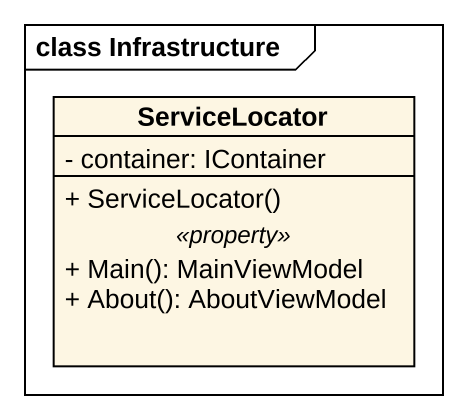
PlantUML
@startuml
mainframe class Infrastructure
hide circle
hide empty members
skinparam classAttributeIconSize 0
class ServiceLocator {
  - container: IContainer
  --
  + ServiceLocator()
  .. <<property>> ..
  + Main(): MainViewModel
  + About(): AboutViewModel
}
@enduml
